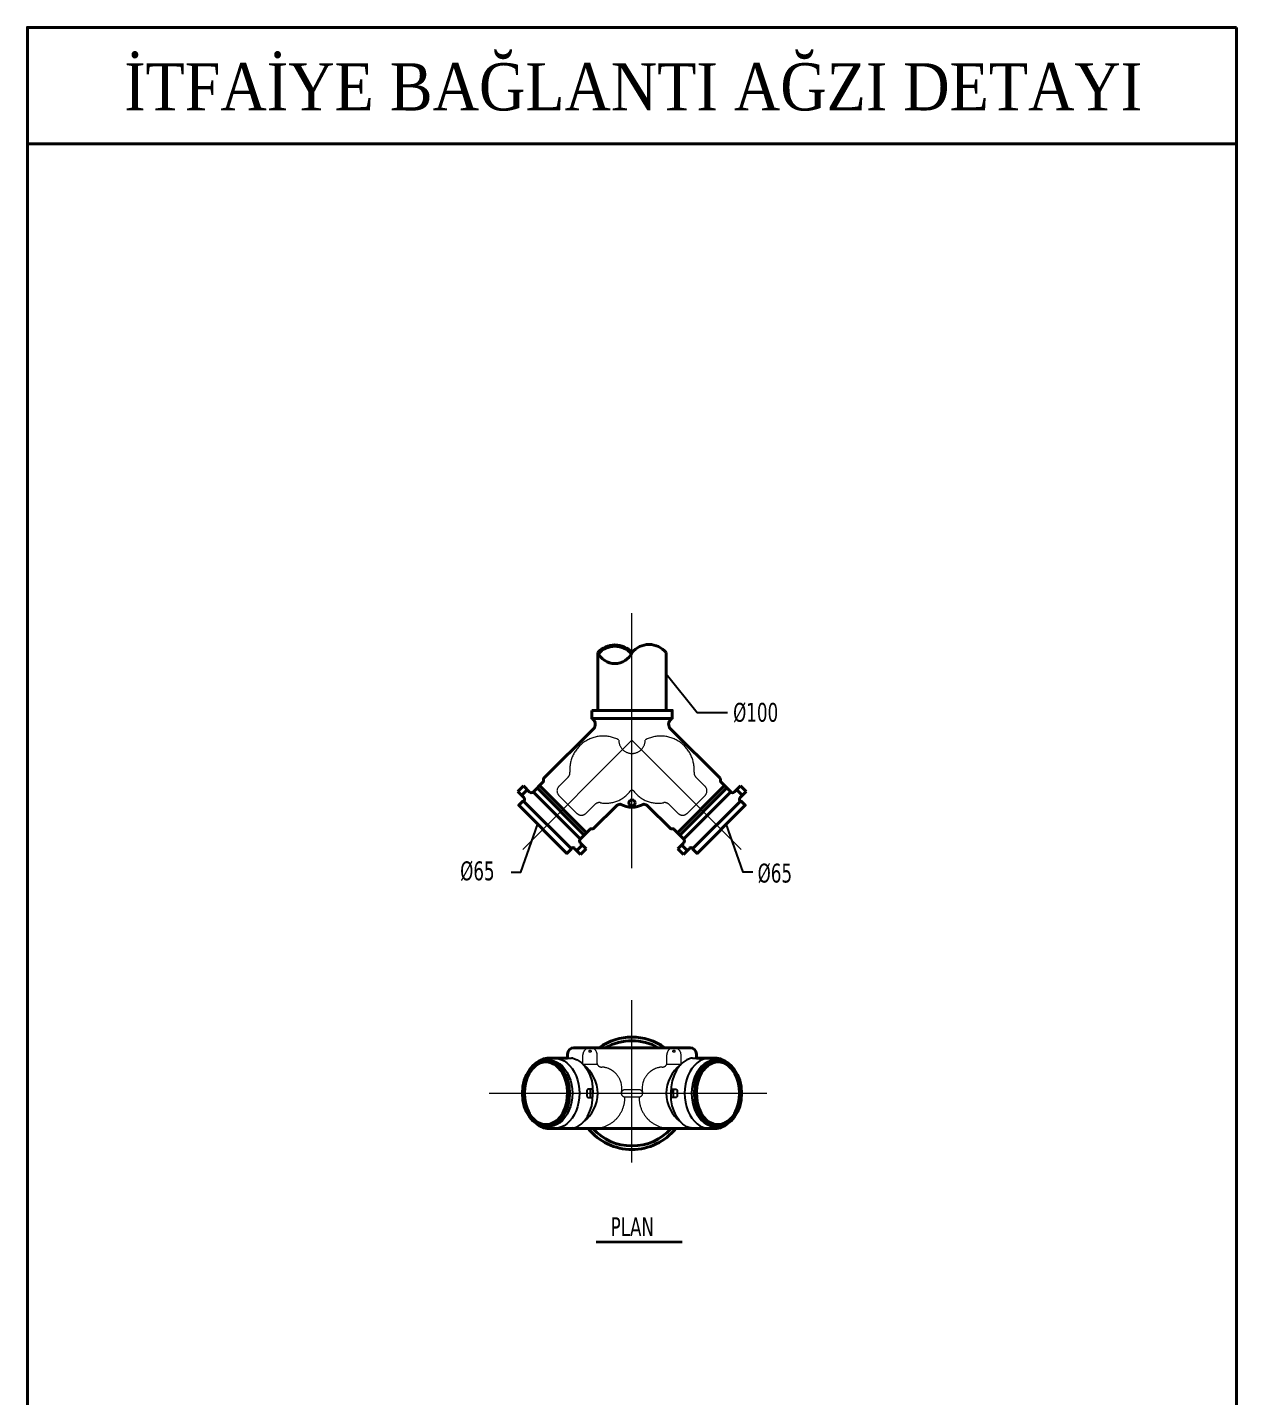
# Model space of a CAD drawing. Header units: centimetres. Extents: x 394264 to 551709, y 50011 to 59011.
# Drawn here: x 542994 to 544530, y 51568 to 53309 of the extents above; entities that cross this region are included whole.
import ezdxf
from ezdxf.enums import TextEntityAlignment as Align

# ---------------------------------------------------------------- set-up
doc = ezdxf.new("R2010")
doc.units = ezdxf.units.CM
doc.linetypes.add('DASHDOT', pattern=[25.4, 12.7, -6.35, 0, -6.35])
doc.linetypes.add('DASHED2', pattern=[9.525, 6.35, -3.175])
for name, color, linetype, lineweight in [('0-KRCN-YNG-DETAY-13', 21, 'Continuous', 25), ('0-KRCN-YNG-DETAY-20', 41, 'Continuous', 20), ('0-KRCN-YNG-DETAY-25', 4, 'Continuous', 25), ('0-KRCN-YNG-DETAY-40', 3, 'Continuous', 40), ('0-KRCN-YNG-DETAY-ÇERÇEVE', 71, 'Continuous', 40), ('0-KRCN-YNG-YAZI', 71, 'Continuous', 35)]:
    doc.layers.add(name, color=color, linetype=linetype, lineweight=lineweight)
doc.styles.add('mm', font='times.ttf', dxfattribs={"height": 3.3})
doc.styles.add('ROMANS', font='tahoma.ttf', dxfattribs={"width": 0.8})

# ---------------------------------------------------------------- blocks, each defined once
blk = doc.blocks.new('G$C0D0232AE')
at = {"layer": '0-KRCN-YNG-DETAY-13', "linetype": 'DASHDOT', "lineweight": 0, "ltscale": 20}
for p, q in [((384.09, -534.25), (384.09, -372.21)), ((314.68, -522.46), (384.09, -453.04)), ((384.09, -453.04), (453.51, -522.46)), ((384.09, -721.39), (384.09, -618.31)), ((293.31, -677.43), (469.7, -677.43))]:
    blk.add_line(p, q, dxfattribs=at)
at = {"layer": '0-KRCN-YNG-DETAY-13'}
for points in [[(405.76, -410.84), (425.48, -435.46), (444.75, -435.46)], [(307.37, -536.93), (313.56, -536.93), (324.3, -506.17)], [(460.8, -536.93), (454.62, -536.93), (443.87, -506.17)]]:
    blk.add_lwpolyline(points, dxfattribs=at)
at = {"layer": '0-KRCN-YNG-DETAY-20', "linetype": 'DASHED2', "ltscale": 20}
for p, q in [((337.63, -482.34), (343.5, -476.47)), ((424.68, -476.47), (430.55, -482.34)), ((337.63, -488.06), (349.09, -499.51)), ((354.8, -499.51), (360.45, -493.85)), ((407.73, -493.85), (413.38, -499.5)), ((419.1, -499.5), (430.55, -488.05)), ((352.93, -658.87), (352.93, -652.99)), ((361.98, -658.39), (361.98, -652.99)), ((406.21, -658.4), (406.21, -652.99)), ((415.26, -658.87), (415.26, -652.99)), ((352.93, -658.87), (362.03, -658.87)), ((406.16, -658.87), (415.26, -658.87))]:
    blk.add_line(p, q, dxfattribs=at)
for points in [[(379.57, -675.17, 1), (379.57, -679.69)], [(379.57, -679.69), (388.62, -679.69, 1), (388.62, -675.17), (379.57, -675.17)], [(388.62, -675.17, -1), (388.62, -679.69)]]:
    blk.add_lwpolyline(points, format="xyb", dxfattribs=at)
for centre in [(357.45, -650.71), (410.74, -650.71)]:
    blk.add_circle(centre, 0.665, dxfattribs=at)
for centre, radius, start, end in [((365.83, -471.63), 21.23, 62.3146, 184.50677), ((402.35, -471.63), 21.23, 355.50058, 117.69275), ((384.09, -453.04), 8.39, 180, 0), ((340.64, -473.62), 4.04, 315.00735, 4.50677), ((427.54, -473.61), 4.04, 175.50058, 225), ((340.49, -485.2), 4.04, 135.00735, 225.00735), ((367.57, -474), 19.07, 259.36442, 323.29007), ((384.09, -486.4), 1.59, 39.1605, 140.84424), ((400.61, -473.99), 19.07, 216.71728, 280.64293), ((427.69, -485.19), 4.04, 315, 45), ((363.31, -496.71), 4.04, 79.36442, 135.00735), ((363.31, -496.71), 4.04, 79.36442, 135.00735), ((404.88, -496.71), 4.04, 45, 100.64293), ((351.94, -496.65), 4.04, 225.00735, 315.00735), ((416.24, -496.64), 4.04, 225, 315), ((357.45, -652.99), 4.52, 0, 180.00014), ((410.74, -652.99), 4.52, 359.99617, 179.99631), ((363.99, -658.39), 2.02, 180, 217.78266), ((364.67, -657.87), 2.87, 217.78266, 273.26803), ((364.05, -674.33), 13.62, 346.85588, 86.6958), ((404.14, -674.33), 13.62, 93.30051, 193.14043), ((403.52, -657.87), 2.87, 266.72828, 322.21365), ((404.19, -658.4), 2.02, 322.21365, 359.99631), ((359.94, -680.12), 19.64, 268.65564, 1.24158), ((408.25, -680.12), 19.64, 178.75473, 271.34067)]:
    blk.add_arc(centre, radius, start, end, dxfattribs=at)
at = {"layer": '0-KRCN-YNG-DETAY-25'}
for p, q in [((343.15, -655.11), (345.61, -655.11)), ((422.58, -655.11), (425.04, -655.11)), ((357.73, -680.18), (357.73, -674.79)), ((410.46, -680.18), (410.46, -674.79))]:
    blk.add_line(p, q, dxfattribs=at)
for points in [[(356.3, -680.18), (358.39, -680.18, 0.414214), (359.2, -679.37), (359.2, -675.6, 0.414214), (358.39, -674.79), (356.3, -674.79, 0.414214), (355.49, -675.6), (355.49, -679.37, 0.414214)], [(411.89, -680.18), (409.79, -680.18, -0.414214), (408.99, -679.37), (408.99, -675.6, -0.414214), (409.79, -674.79), (411.89, -674.79, -0.414214), (412.7, -675.6), (412.7, -679.37, -0.414214)]]:
    blk.add_lwpolyline(points, format="xyb", close=True, dxfattribs=at)
for centre, radius, start, end in [((345.61, -659.15), 4.04, 78.38267, 90), ((339.49, -677.43), 22.81, 0, 52.54905), ((428.7, -677.43), 22.81, 127.44726, 179.99631), ((422.58, -659.15), 4.04, 89.99631, 101.61364), ((339.49, -677.43), 22.81, 307.45095, 0), ((428.7, -677.43), 22.81, 179.99631, 232.54536)]:
    blk.add_arc(centre, radius, start, end, dxfattribs=at)
at = {"layer": '0-KRCN-YNG-DETAY-25', "extrusion": (0, 0, -1)}
for centre, major_axis, ratio, start_param, end_param in [((331.26, -677.43), (0, 21.16), 0.707107, -0.060174, 3.201766), ((334.86, -677.43), (0, 22.32), 0.707107, 0, 3.141593), ((344.27, -676.13), (0, -21.16), 0.707112, 3.285962, 4.77391), ((423.92, -678.73), (0, 21.16), 0.707112, 3.285962, 4.77391)]:
    blk.add_ellipse(centre, major_axis=major_axis, ratio=ratio, start_param=start_param, end_param=end_param, dxfattribs=at)
at = {"layer": '0-KRCN-YNG-DETAY-25'}
for centre, major_axis, ratio, start_param, end_param in [((423.92, -676.13), (0, -21.16), 0.707112, 3.285962, 4.77391), ((433.32, -677.43), (0, 22.32), 0.707107, 0, 3.141593), ((436.92, -677.43), (0, 21.16), 0.707107, -0.060174, 3.201766), ((344.27, -678.73), (0, 21.16), 0.707112, 3.285962, 4.77391)]:
    blk.add_ellipse(centre, major_axis=major_axis, ratio=ratio, start_param=start_param, end_param=end_param, dxfattribs=at)
at = {"layer": '0-KRCN-YNG-DETAY-40'}
for p, q in [((362.41, -434.07), (362.41, -397.29)), ((405.76, -434.07), (405.76, -397.29)), ((358.52, -439.17), (359.15, -439.62)), ((409.03, -439.62), (409.65, -439.16)), ((328.14, -477.23), (359.62, -445.74)), ((408.55, -445.74), (440.04, -477.23)), ((327.9, -478.98), (327.9, -477.8)), ((440.28, -478.97), (440.28, -477.8)), ((311.56, -485.68), (315.16, -482.08)), ((311.56, -485.68), (315.4, -489.52)), ((313.96, -488.08), (317.56, -484.48)), ((315.16, -482.08), (319, -485.93)), ((321.29, -485.93), (327.66, -479.55)), ((321.36, -485.86), (350.89, -515.39)), ((323.85, -483.36), (353.77, -513.28)), ((325.35, -481.86), (355.27, -511.78)), ((412.91, -511.78), (442.83, -481.86)), ((414.41, -513.28), (444.33, -483.36)), ((417.29, -515.39), (446.82, -485.85)), ((440.51, -479.54), (446.89, -485.92)), ((449.18, -485.92), (453.02, -482.07)), ((450.62, -484.48), (454.22, -488.08)), ((452.78, -489.52), (456.62, -485.67)), ((453.02, -482.07), (456.62, -485.67)), ((315.33, -491.88), (315.4, -491.81)), ((359.91, -508.99), (374.03, -494.87)), ((394.15, -494.87), (408.27, -508.99)), ((452.78, -491.8), (452.84, -491.87)), ((351.21, -515.85), (357.59, -509.47)), ((358.16, -509.23), (359.34, -509.23)), ((408.85, -509.23), (410.02, -509.23)), ((410.59, -509.47), (416.97, -515.84)), ((345.26, -521.8), (345.33, -521.73)), ((347.61, -521.73), (351.46, -525.58)), ((349.06, -523.17), (352.65, -519.57)), ((351.21, -518.13), (355.06, -521.98)), ((351.46, -525.58), (355.06, -521.98)), ((413.12, -521.98), (416.97, -518.13)), ((413.12, -521.98), (416.72, -525.57)), ((415.53, -519.57), (419.13, -523.17)), ((416.72, -525.57), (420.57, -521.73)), ((422.85, -521.73), (422.92, -521.8)), ((343.15, -655.11), (343.15, -652.5)), ((347.19, -648.46), (421, -648.47)), ((425.04, -655.11), (425.04, -652.51)), ((329.46, -656.27), (329.83, -656.27)), ((331.26, -655.11), (334.86, -655.11)), ((334.86, -655.11), (343.15, -655.11)), ((425.04, -655.11), (433.33, -655.11)), ((433.33, -655.11), (436.92, -655.11)), ((438.35, -656.27), (438.72, -656.27)), ((329.46, -698.59), (329.83, -698.59)), ((331.26, -699.75), (334.86, -699.75)), ((334.86, -699.75), (437.2, -699.75)), ((334.86, -699.75), (384.09, -699.75)), ((433.32, -699.75), (436.92, -699.75)), ((438.35, -698.59), (438.72, -698.59))]:
    blk.add_line(p, q, dxfattribs=at)
for points in [[(358.52, -434.07), (409.65, -434.07), (409.65, -439.16), (358.52, -439.16)], [(314.99, -491.53), (345.6, -522.14), (342.74, -525), (312.13, -494.39)], [(453.19, -491.53), (422.58, -522.14), (425.44, -525), (456.04, -494.39)]]:
    blk.add_lwpolyline(points, close=True, dxfattribs=at)
blk.add_circle((384.09, -492.82), 1.93, dxfattribs=at)
for centre, radius, start, end in [((373.25, -407.08), 14.61, 42.11467, 137.87966), ((373.25, -392.47), 11.86, 203.93841, 336.06159), ((373.25, -407.08), 13.8, 40.76492, 139.2294), ((394.93, -406.19), 14.03, 39.42026, 140.57974), ((356.77, -442.88), 4.04, 315.00423, 53.87427), ((411.41, -442.88), 4.04, 126.12996, 225), ((328.71, -477.8), 0.808, 135.00423, 180.00423), ((439.47, -477.8), 0.808, 0, 45), ((320.14, -484.78), 1.62, 225.00423, 315.00423), ((327.09, -478.98), 0.808, 315.00423, 0.00423), ((441.09, -478.97), 0.808, 180, 225), ((448.03, -484.78), 1.62, 225, 315), ((314.26, -490.67), 1.62, 315.00423, 45.00423), ((376.89, -497.72), 4.04, 93.55322, 135.00423), ((376.69, -494.5), 0.808, 61.10528, 93.55322), ((384.09, -481.09), 14.51, 241.10528, 298.89472), ((391.49, -494.5), 0.808, 86.44678, 118.89472), ((391.29, -497.72), 4.04, 45, 86.44678), ((453.92, -490.66), 1.62, 135, 225), ((358.16, -510.04), 0.808, 90.00423, 135.00423), ((359.34, -508.42), 0.808, 270.00423, 315.00423), ((408.85, -508.42), 0.808, 225, 270), ((410.02, -510.04), 0.808, 45, 90), ((346.47, -522.87), 1.62, 45.00423, 135.00423), ((352.36, -516.99), 1.62, 135.00423, 225.00423), ((415.83, -516.99), 1.62, 315, 45), ((421.71, -522.87), 1.62, 45, 135), ((384.09, -677.43), 35.71, 54.20296, 125.79335), ((384.09, -677.43), 33.45, 59.99191, 120.0044), ((347.19, -652.5), 4.04, 90, 180), ((421, -652.51), 4.04, 359.99631, 89.99631), ((345.61, -695.71), 4.04, 270, 281.61733), ((384.09, -677.43), 35.71, 218.69063, 321.30937), ((384.09, -677.43), 33.45, 221.86621, 318.13379), ((422.58, -695.71), 4.04, 258.37898, 269.99631)]:
    blk.add_arc(centre, radius, start, end, dxfattribs=at)
at = {"layer": '0-KRCN-YNG-DETAY-40', "extrusion": (0, 0, -1)}
blk.add_ellipse((329.46, -677.43), major_axis=(0, 21.16), ratio=0.707107, dxfattribs=at)
for start_param, end_param in [(-0.52618, 0), (3.141593, 3.667773)]:
    blk.add_ellipse((331.26, -677.43), major_axis=(0, 22.32), ratio=0.707107, start_param=start_param, end_param=end_param, dxfattribs=at)
at = {"layer": '0-KRCN-YNG-DETAY-40'}
blk.add_ellipse((438.72, -677.43), major_axis=(0, 21.16), ratio=0.707107, dxfattribs=at)
for start_param, end_param in [(-0.52618, 0), (3.141593, 3.667773)]:
    blk.add_ellipse((436.92, -677.43), major_axis=(0, 22.32), ratio=0.707107, start_param=start_param, end_param=end_param, dxfattribs=at)
for points in [[(329.46, -657.43), (333.92, -657.43), (338.46, -660.86), (344.63, -674.53), (343.41, -686.38), (333.5, -698.75), (325.88, -698.92), (315.72, -687.01), (314.24, -675.23), (320.19, -661.09), (324.88, -657.43), (329.46, -657.43)], [(438.72, -657.44), (434.27, -657.44), (429.73, -660.86), (423.56, -674.53), (424.77, -686.38), (434.68, -698.75), (442.31, -698.92), (452.46, -687.02), (453.94, -675.23), (448, -661.1), (443.31, -657.44), (438.72, -657.44)]]:
    blk.add_open_spline(points, degree=3, knots=[0, 0, 0, 0, 1.002833, 1.002833, 2.418296, 2.418296, 3.833759, 3.833759, 5.249222, 5.249222, 6.283185, 6.283185, 6.283185, 6.283185], dxfattribs=at)
at = {"layer": '0-KRCN-YNG-DETAY-ÇERÇEVE'}
blk.add_line((0, -73.9), (768.18, -73.9), dxfattribs=at)
blk.add_lwpolyline([(768.18, 0), (768.18, -1101.82), (0, -1101.82), (0, 0)], close=True, dxfattribs=at)
at = {"layer": '0-KRCN-YNG-YAZI'}
blk.add_line((361.41, -771.84), (415.99, -771.84), dxfattribs=at)
at = {"layer": '0-KRCN-YNG-YAZI', "style": 'mm', "width": 0.9}
blk.add_text('İTFAİYE BAĞLANTI AĞZI DETAYI', height=30, dxfattribs=at).set_placement((384.84, -52.73), align=Align.CENTER)
at = {"layer": '0-KRCN-YNG-YAZI', "style": 'ROMANS', "width": 0.75}
for s, p in [('%%C100', (448.36, -435.26)), ('%%C65', (274.94, -536.03)), ('%%C65', (463.92, -537.46)), ('PLAN', (370.52, -762.21))]:
    blk.add_text(s, height=11.999, dxfattribs=at).set_placement(p, align=Align.MIDDLE_LEFT)
blk = doc.blocks.new('*U242')
at = {"layer": '0-KRCN-YNG-DETAY-ÇERÇEVE', "xscale": 2, "yscale": 2, "zscale": 2}
blk.add_blockref('G$C0D0232AE', (0, 0), dxfattribs=at)

msp = doc.modelspace()

# ---------------------------------------------------------------- block references
at = {"layer": '0-KRCN-YNG-DETAY-ÇERÇEVE'}
msp.add_blockref('*U242', (542993.8, 53309.4), dxfattribs=at)

doc.saveas('drawing.dxf')
